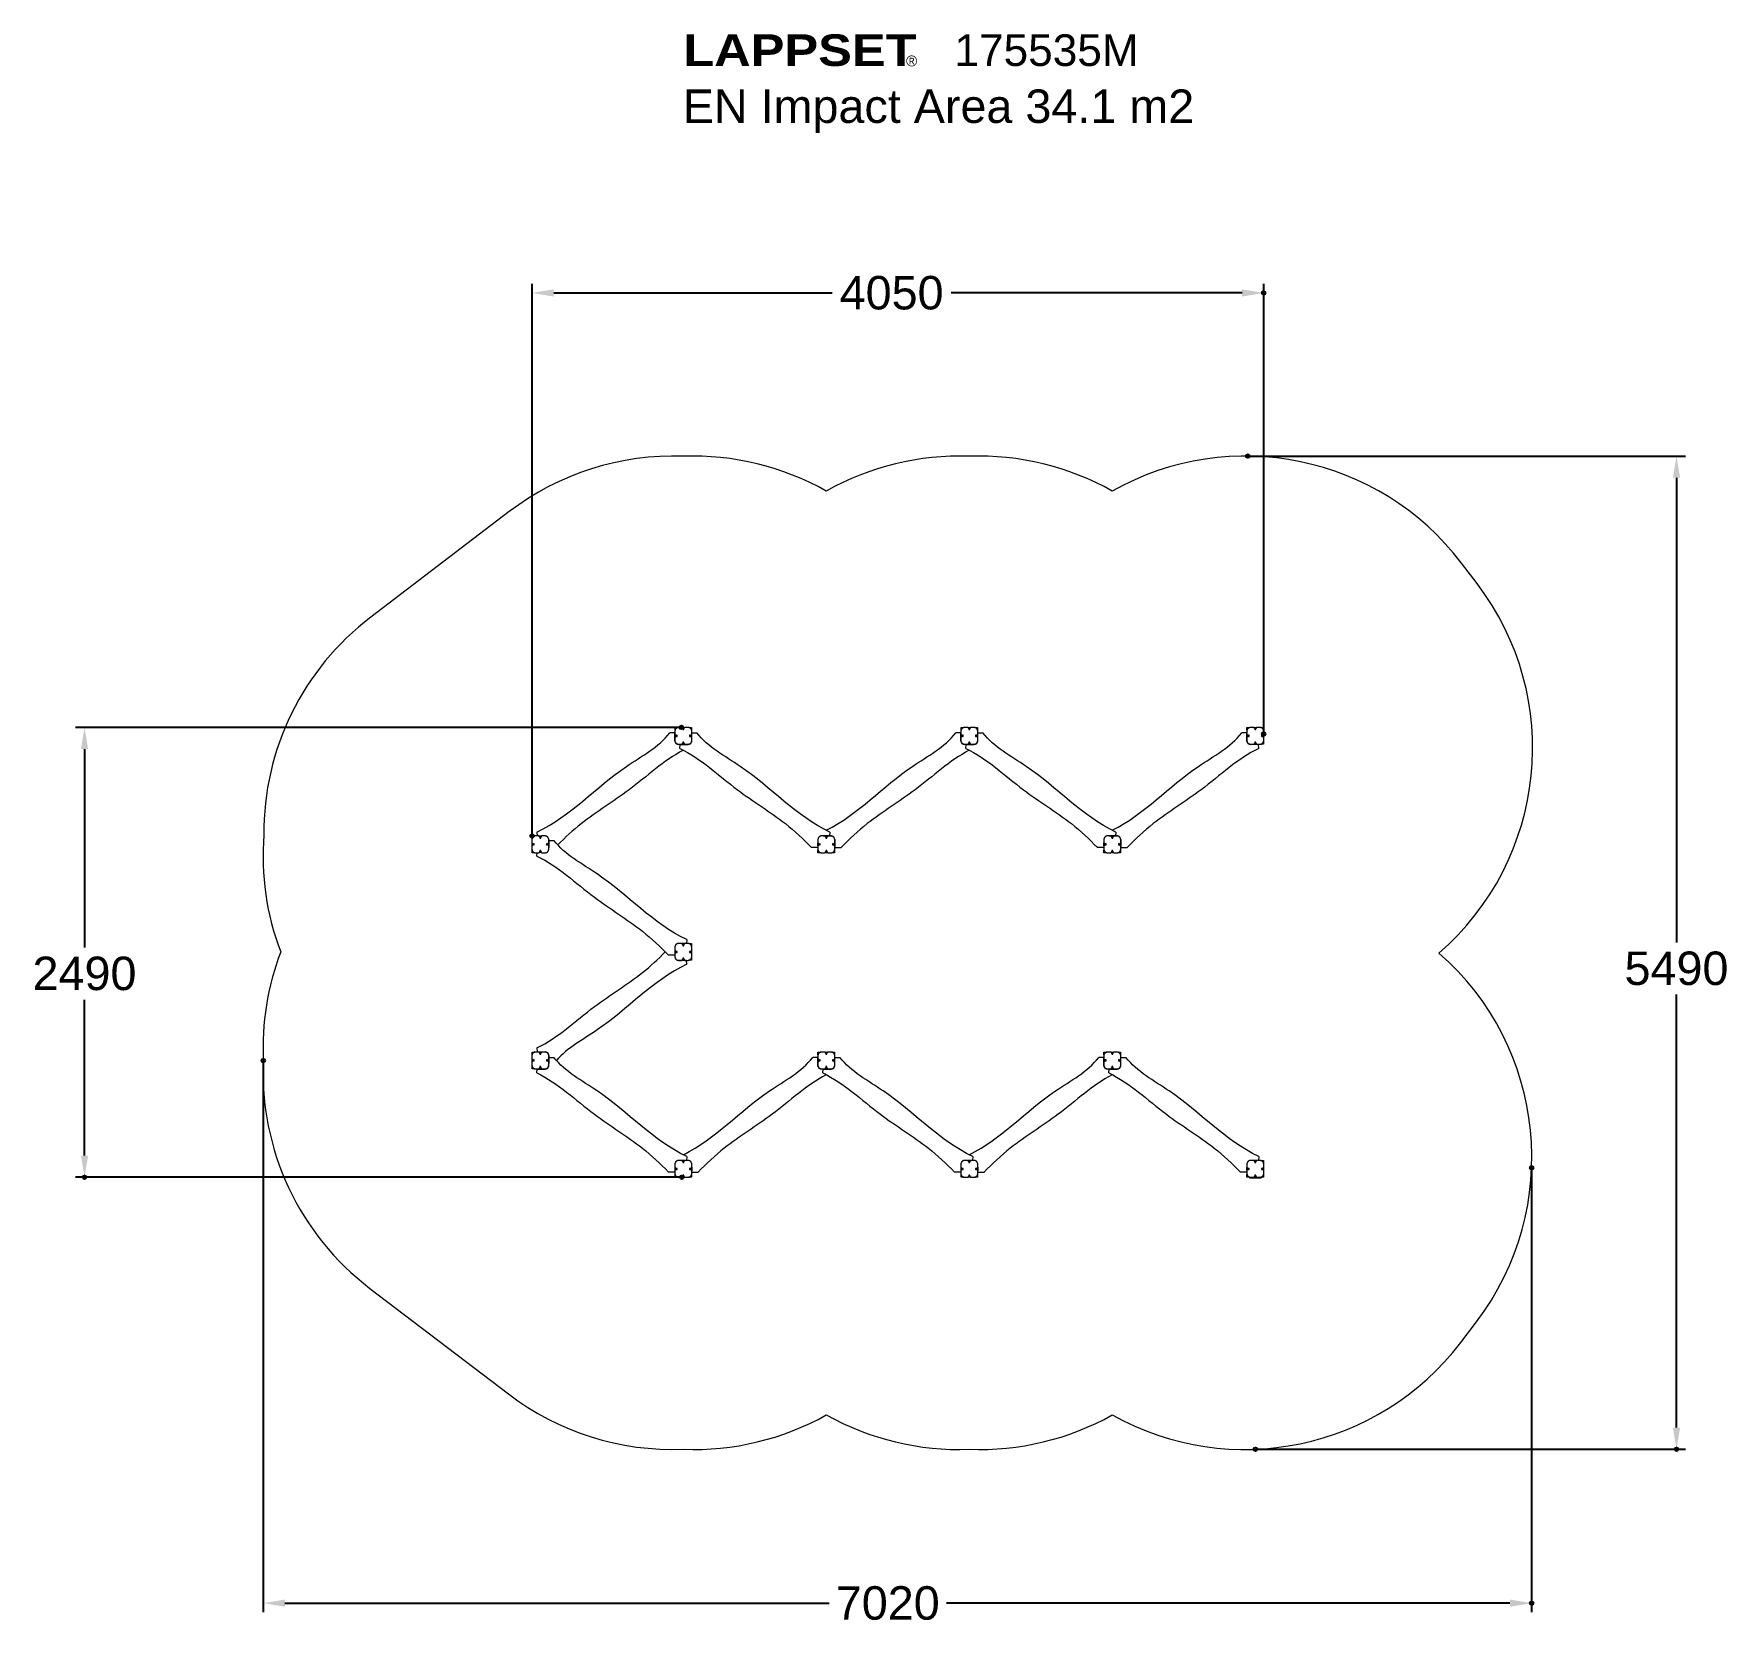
# Model space of a CAD drawing. Extents: x -4774 to 4593, y -3723 to 5078.
import ezdxf

# ---------------------------------------------------------------- set-up
doc = ezdxf.new("R2010")
doc.units = 0
doc.header["$LTSCALE"] = 5
doc.header["$PDMODE"] = 33
doc.header["$PDSIZE"] = 20
for name, color, linetype in [('Lg_txt', 4, 'CONTINUOUS'), ('PRODUCT', 3, 'CONTINUOUS'), ('REFERENCE', 9, 'CONTINUOUS'), ('REVIEW_REQUIRED', 30, 'CONTINUOUS'), ('SAFETY_ZONE', 1, 'CONTINUOUS')]:
    doc.layers.add(name, color=color, linetype=linetype)
doc.styles.add('LG1', font='arial.ttf', dxfattribs={"height": 185})
doc.styles.add('LG2', font='ariblk.ttf', dxfattribs={"height": 185})
doc.dimstyles.new('LG_DIM', dxfattribs={"dimtxt": 185, "dimasz": 120, "dimexe": 50, "dimexo": 1, "dimgap": 50, "dimtad": 1, "dimdec": 0, "dimrnd": 10, "dimtxsty": 'LG1', "dimcen": 2.5, "dimclrt": 4, "dimadec": 4, "dimazin": 3, "dimtfac": 1, "dimtdec": 0, "dimtmove": 0, "dimatfit": 3, "dimarcsym": 0})

# ---------------------------------------------------------------- blocks, each defined once
blk = doc.blocks.new('prodnum')
at = {"layer": 'REVIEW_REQUIRED'}
for s, height, style, p in [('LAPPSET', 175, 'LG2', (0, 0)), ('®', 60, 'LG1', (1232.6, -2.3))]:
    blk.add_text(s, height=height, dxfattribs=dict(at, style=style)).set_placement(p)
at = {"layer": 'REVIEW_REQUIRED', "style": 'LG1'}
blk.add_attdef('PRODNUM', (1500, 0), '', height=175, dxfattribs=at)
blk = doc.blocks.new('*D4')
at = {"layer": 'REFERENCE', "color": 0}
for p in [(2029.3, 3644.8), (2029.3, 1206), (-2018.3, 641)]:
    blk.add_point(p, dxfattribs=at)
at = {"layer": 'REVIEW_REQUIRED', "color": 0, "lineweight": -2}
for p, q in [((-2018.3, 642), (-2018.3, 3694.8)), ((2029.3, 1207), (2029.3, 3694.8)), ((-1898.3, 3644.8), (-358.2, 3644.8)), ((1909.3, 3644.8), (300.3, 3644.8))]:
    blk.add_line(p, q, dxfattribs=at)
at = {"layer": 'REVIEW_REQUIRED', "color": 0}
for points in [[(-1898.3, 3664.8), (-1898.3, 3624.8), (-2018.3, 3644.8)], [(1909.3, 3624.8), (1909.3, 3664.8), (2029.3, 3644.8)]]:
    blk.add_solid(points, dxfattribs=at)
at = {"layer": 'REVIEW_REQUIRED', "color": 4, "insert": (-29, 3644.8), "char_height": 185, "attachment_point": 5, "style": 'LG1'}
blk.add_mtext('\\A1;4050', dxfattribs=at)
blk = doc.blocks.new('*D5')
at = {"layer": 'REFERENCE', "color": 0}
for p in [(-1192.2, 1241.5), (-4493.8, -1246), (-1189.4, -1246)]:
    blk.add_point(p, dxfattribs=at)
at = {"layer": 'REVIEW_REQUIRED', "color": 0, "lineweight": -2}
for p, q in [((-1193.2, 1241.5), (-4543.8, 1241.5)), ((-4493.8, 1121.5), (-4493.8, 24.6)), ((-4493.8, -1126), (-4493.8, -264.3)), ((-1190.4, -1246), (-4543.8, -1246))]:
    blk.add_line(p, q, dxfattribs=at)
at = {"layer": 'REVIEW_REQUIRED', "color": 0}
for points in [[(-4473.8, 1121.5), (-4513.8, 1121.5), (-4493.8, 1241.5)], [(-4513.8, -1126), (-4473.8, -1126), (-4493.8, -1246)]]:
    blk.add_solid(points, dxfattribs=at)
at = {"layer": 'REVIEW_REQUIRED', "color": 4, "insert": (-4493.8, -119.9), "char_height": 185, "attachment_point": 5, "style": 'LG1'}
blk.add_mtext('\\A1;2490', dxfattribs=at)
blk = doc.blocks.new('*D6')
at = {"layer": 'REFERENCE', "color": 0}
for p in [(-3504.8, -600.8), (3511.4, -1193.7), (3511.4, -3602)]:
    blk.add_point(p, dxfattribs=at)
at = {"layer": 'REVIEW_REQUIRED', "color": 0, "lineweight": -2}
for p, q in [((-3504.8, -601.8), (-3504.8, -3652)), ((3511.4, -1194.7), (3511.4, -3652)), ((-3384.8, -3602), (-375.1, -3602)), ((3391.4, -3602), (274.5, -3602))]:
    blk.add_line(p, q, dxfattribs=at)
at = {"layer": 'REVIEW_REQUIRED', "color": 0}
for points in [[(-3384.8, -3582), (-3384.8, -3622), (-3504.8, -3602)], [(3391.4, -3622), (3391.4, -3582), (3511.4, -3602)]]:
    blk.add_solid(points, dxfattribs=at)
at = {"layer": 'REVIEW_REQUIRED', "color": 4, "insert": (-50.3, -3602), "char_height": 185, "attachment_point": 5, "style": 'LG1'}
blk.add_mtext('\\A1;7020', dxfattribs=at)
blk = doc.blocks.new('*D7')
at = {"layer": 'REFERENCE', "color": 0}
for p in [(1941.3, 2742.4), (1983.5, -2750.7), (4312.8, -2750.7)]:
    blk.add_point(p, dxfattribs=at)
at = {"layer": 'REVIEW_REQUIRED', "color": 0, "lineweight": -2}
for p, q in [((1942.3, 2742.4), (4362.8, 2742.4)), ((4312.8, 2622.4), (4312.8, 52.9)), ((4312.8, -2630.7), (4312.8, -236)), ((1984.5, -2750.7), (4362.8, -2750.7))]:
    blk.add_line(p, q, dxfattribs=at)
at = {"layer": 'REVIEW_REQUIRED', "color": 0}
for points in [[(4332.8, 2622.4), (4292.8, 2622.4), (4312.8, 2742.4)], [(4292.8, -2630.7), (4332.8, -2630.7), (4312.8, -2750.7)]]:
    blk.add_solid(points, dxfattribs=at)
at = {"layer": 'REVIEW_REQUIRED', "color": 4, "insert": (4312.8, -91.6), "char_height": 185, "attachment_point": 5, "style": 'LG1'}
blk.add_mtext('\\A1;5490', dxfattribs=at)

msp = doc.modelspace()

# ---------------------------------------------------------------- linework, layer by layer
at = {"layer": 'PRODUCT', "linetype": 'Continuous', "lineweight": 0}
for p, q in [((-1227.7, 1221.5), (-1227.7, 1206)), ((-1227.2, 1226), (-1227.2, 1241)), ((-1227.2, 1241), (-1212.1, 1241)), ((-1192.2, 1241.5), (-1207.7, 1241.5)), ((-1189.4, 1241), (-1173, 1241)), ((-1184.2, 1233.5), (-1184.2, 1229.5)), ((-1184.2, 1229.5), (-1178.2, 1229.5)), ((-1178.2, 1229.5), (-1178.2, 1233.5)), ((-1154.7, 1241.5), (-1170.2, 1241.5)), ((-1150.3, 1241), (-1135.2, 1241)), ((-1135.2, 1241), (-1135.2, 1226)), ((-1134.7, 1206), (-1134.7, 1221.5)), ((354.3, 1221.5), (354.3, 1206)), ((354.8, 1226), (354.8, 1241)), ((354.8, 1241), (369.9, 1241)), ((389.8, 1241.5), (374.3, 1241.5)), ((392.6, 1241), (409, 1241)), ((397.8, 1233.5), (397.8, 1229.5)), ((397.8, 1229.5), (403.8, 1229.5)), ((403.8, 1229.5), (403.8, 1233.5)), ((427.3, 1241.5), (411.8, 1241.5)), ((431.7, 1241), (446.8, 1241)), ((446.8, 1241), (446.8, 1226)), ((447.3, 1206), (447.3, 1221.5)), ((1936.3, 1221.5), (1936.3, 1206)), ((1936.8, 1226), (1936.8, 1241)), ((1936.8, 1241), (1951.9, 1241)), ((1971.8, 1241.5), (1956.3, 1241.5)), ((1974.6, 1241), (1991, 1241)), ((1979.8, 1233.5), (1979.8, 1229.5)), ((1979.8, 1229.5), (1985.8, 1229.5)), ((1985.8, 1229.5), (1985.8, 1233.5)), ((2009.3, 1241.5), (1993.8, 1241.5)), ((2013.7, 1241), (2028.8, 1241)), ((2028.8, 1241), (2028.8, 1226)), ((2029.3, 1206), (2029.3, 1221.5)), ((-1228, 1211.7), (-1256.3, 1211.6)), ((-1228, 1167.1), (-1228, 1211.7)), ((-1227.7, 1184), (-1227.7, 1168.5)), ((-1227.2, 1186.8), (-1227.2, 1203.2)), ((-1227.2, 1161.5), (-1227.2, 1164.1)), ((-1215.7, 1198), (-1219.7, 1198)), ((-1219.7, 1192), (-1215.7, 1192)), ((-1212.1, 1149), (-1216.6, 1149)), ((-1215.7, 1192), (-1215.7, 1198)), ((-1199.1, 1147.1), (-1208, 1147.1)), ((-1207.7, 1148.5), (-1192.2, 1148.5)), ((-1200.9, 1125.4), (-1199.1, 1147.1)), ((-1199.1, 1147.1), (-1154.5, 1147.1)), ((-1173, 1149), (-1189.4, 1149)), ((-1178.2, 1160.5), (-1184.2, 1160.5)), ((-1184.2, 1160.5), (-1184.2, 1156.5)), ((-1178.2, 1156.5), (-1178.2, 1160.5)), ((-1170.2, 1148.5), (-1154.7, 1148.5)), ((-1145.9, 1149), (-1150.3, 1149)), ((-1142.7, 1198), (-1146.7, 1198)), ((-1146.7, 1198), (-1146.7, 1192)), ((-1146.7, 1192), (-1142.7, 1192)), ((-1135.2, 1203.2), (-1135.2, 1186.8)), ((-1135.2, 1164.1), (-1135.2, 1161.8)), ((-1134.7, 1168.5), (-1134.7, 1184)), ((-1134.5, 1167.1), (-1134.5, 1211.7)), ((-1134.5, 1211.7), (-1106.2, 1211.6)), ((354, 1211.7), (325.7, 1211.6)), ((354, 1167.1), (354, 1211.7)), ((354.3, 1184), (354.3, 1168.5)), ((354.8, 1186.8), (354.8, 1203.2)), ((354.8, 1161.5), (354.8, 1164.1)), ((366.3, 1198), (362.3, 1198)), ((362.3, 1192), (366.3, 1192)), ((369.9, 1149), (365.4, 1149)), ((366.3, 1192), (366.3, 1198)), ((382.9, 1147.1), (374, 1147.1)), ((374.3, 1148.5), (389.8, 1148.5)), ((381.1, 1125.4), (382.9, 1147.1)), ((382.9, 1147.1), (427.5, 1147.1)), ((409, 1149), (392.6, 1149)), ((403.8, 1160.5), (397.8, 1160.5)), ((397.8, 1160.5), (397.8, 1156.5)), ((403.8, 1156.5), (403.8, 1160.5)), ((411.8, 1148.5), (427.3, 1148.5)), ((436.1, 1149), (431.7, 1149)), ((439.3, 1198), (435.3, 1198)), ((435.3, 1198), (435.3, 1192)), ((435.3, 1192), (439.3, 1192)), ((446.8, 1203.2), (446.8, 1186.8)), ((446.8, 1164.1), (446.8, 1161.8)), ((447.3, 1168.5), (447.3, 1184)), ((447.5, 1167.1), (447.5, 1211.7)), ((447.5, 1211.7), (475.8, 1211.6)), ((1936, 1211.7), (1907.7, 1211.6)), ((1936, 1167.1), (1936, 1211.7)), ((1936.3, 1184), (1936.3, 1168.5)), ((1936.8, 1186.8), (1936.8, 1203.2)), ((1936.8, 1161.5), (1936.8, 1164.1)), ((1948.3, 1198), (1944.3, 1198)), ((1944.3, 1192), (1948.3, 1192)), ((1951.9, 1149), (1947.4, 1149)), ((1948.3, 1192), (1948.3, 1198)), ((2000.6, 1147.1), (1956, 1147.1)), ((1956.3, 1148.5), (1971.8, 1148.5)), ((1991, 1149), (1974.6, 1149)), ((1985.8, 1160.5), (1979.8, 1160.5)), ((1979.8, 1160.5), (1979.8, 1156.5)), ((1985.8, 1156.5), (1985.8, 1160.5)), ((1993.8, 1148.5), (2009.3, 1148.5)), ((2002.4, 1125.4), (2000.6, 1147.1)), ((2028.8, 1149), (2013.7, 1149)), ((2021.3, 1198), (2017.3, 1198)), ((2017.3, 1198), (2017.3, 1192)), ((2017.3, 1192), (2021.3, 1192)), ((2028.8, 1203.2), (2028.8, 1186.8)), ((2028.8, 1164.1), (2028.8, 1149)), ((2029.3, 1168.5), (2029.3, 1184)), ((-1992.1, 663.2), (-1990.3, 641.5)), ((-370.3, 663.2), (-372.1, 641.5)), ((1211.7, 663.2), (1209.9, 641.5)), ((-2018.8, 621.5), (-2018.8, 606)), ((-2018.8, 584), (-2018.8, 568.5)), ((-2018.3, 641), (-2003.2, 641)), ((-2018.3, 626), (-2018.3, 641)), ((-2018.3, 586.8), (-2018.3, 603.2)), ((-2018.3, 549), (-2018.3, 564.1)), ((-2006.8, 598), (-2010.8, 598)), ((-2010.8, 592), (-2006.8, 592)), ((-2006.8, 592), (-2006.8, 598)), ((-1983.3, 641.5), (-1998.8, 641.5)), ((-1982.1, 641.4), (-1962.4, 641.4)), ((-1980.5, 641), (-1964.1, 641)), ((-1975.3, 633.5), (-1975.3, 629.5)), ((-1975.3, 629.5), (-1969.3, 629.5)), ((-1969.3, 629.5), (-1969.3, 633.5)), ((-1945.8, 641.5), (-1961.3, 641.5)), ((-1933.8, 598), (-1937.8, 598)), ((-1937.8, 598), (-1937.8, 592)), ((-1937.8, 592), (-1933.8, 592)), ((-1926.3, 603.2), (-1926.3, 586.8)), ((-1925.8, 606), (-1925.8, 621.5)), ((-1925.8, 621.4), (-1925.8, 576.8)), ((-1925.8, 568.5), (-1925.8, 584)), ((-1925.8, 576.8), (-1925.5, 576.8)), ((-1925.5, 572.1), (-1925.5, 616.7)), ((-1925.5, 616.7), (-1897.2, 616.6)), ((-436.8, 576.9), (-472.6, 577)), ((-436.8, 621.5), (-436.8, 606)), ((-436.8, 584), (-436.8, 568.5)), ((-436.7, 604.8), (-436.7, 585.1)), ((-436.3, 586.7), (-436.3, 603.2)), ((-436.3, 549), (-436.3, 564)), ((-424.8, 598), (-428.8, 598)), ((-428.8, 592), (-424.8, 592)), ((-424.8, 592), (-424.8, 598)), ((-401.3, 641.5), (-416.8, 641.5)), ((-372.1, 641.5), (-416.7, 641.5)), ((-408.3, 641.5), (-363.8, 641.5)), ((-408.3, 641.5), (-408.3, 641.5)), ((-398.5, 641), (-382.1, 641)), ((-393.3, 633.5), (-393.3, 629.5)), ((-393.3, 629.5), (-387.3, 629.5)), ((-387.3, 629.5), (-387.3, 633.5)), ((-363.8, 641.5), (-379.3, 641.5)), ((-359.3, 641), (-359.3, 641)), ((-351.8, 598), (-355.8, 598)), ((-355.8, 598), (-355.8, 592)), ((-355.8, 592), (-351.8, 592)), ((-344.3, 625.9), (-344.3, 625.9)), ((-344.3, 603.2), (-344.3, 586.7)), ((-344.3, 564), (-344.3, 549)), ((-343.8, 606), (-343.8, 621.5)), ((-343.8, 621.5), (-343.8, 576.9)), ((-343.8, 568.5), (-343.8, 584)), ((-343.8, 576.9), (-307.9, 577)), ((1145.2, 576.9), (1109.4, 577)), ((1145.2, 621.5), (1145.2, 606)), ((1145.2, 584), (1145.2, 568.5)), ((1145.3, 604.8), (1145.3, 585.1)), ((1145.7, 586.7), (1145.7, 603.2)), ((1145.7, 549), (1145.7, 564)), ((1157.2, 598), (1153.2, 598)), ((1153.2, 592), (1157.2, 592)), ((1157.2, 592), (1157.2, 598)), ((1180.7, 641.5), (1165.2, 641.5)), ((1209.9, 641.5), (1165.3, 641.5)), ((1173.7, 641.5), (1218.2, 641.5)), ((1173.7, 641.5), (1173.7, 641.5)), ((1183.5, 641), (1199.9, 641)), ((1188.7, 633.5), (1188.7, 629.5)), ((1188.7, 629.5), (1194.7, 629.5)), ((1194.7, 629.5), (1194.7, 633.5)), ((1218.2, 641.5), (1202.7, 641.5)), ((1222.7, 641), (1222.7, 641)), ((1230.2, 598), (1226.2, 598)), ((1226.2, 598), (1226.2, 592)), ((1226.2, 592), (1230.2, 592)), ((1237.7, 625.9), (1237.7, 625.9)), ((1237.7, 603.2), (1237.7, 586.7)), ((1237.7, 564), (1237.7, 549)), ((1238.2, 606), (1238.2, 621.5)), ((1238.2, 621.5), (1238.2, 576.9)), ((1238.2, 568.5), (1238.2, 584)), ((1238.2, 576.9), (1274.1, 577)), ((-2003.2, 549), (-2018.3, 549)), ((-1998.8, 548.5), (-1983.3, 548.5)), ((-1991.9, 530.4), (-1990.3, 548.5)), ((-1976.6, 552.1), (-1967.9, 552.1)), ((-1969.3, 560.5), (-1975.3, 560.5)), ((-1975.3, 560.5), (-1975.3, 556.5)), ((-1969.3, 556.5), (-1969.3, 560.5)), ((-1961.3, 548.5), (-1945.8, 548.5)), ((-421.2, 549), (-436.3, 549)), ((-416.8, 548.5), (-401.3, 548.5)), ((-382.1, 549), (-398.5, 549)), ((-387.3, 560.5), (-393.3, 560.5)), ((-393.3, 560.5), (-393.3, 556.5)), ((-387.3, 556.5), (-387.3, 560.5)), ((-379.3, 548.5), (-363.8, 548.5)), ((-344.3, 549), (-359.3, 549)), ((1160.8, 549), (1145.7, 549)), ((1165.2, 548.5), (1180.7, 548.5)), ((1199.9, 549), (1183.5, 549)), ((1194.7, 560.5), (1188.7, 560.5)), ((1188.7, 560.5), (1188.7, 556.5)), ((1194.7, 556.5), (1194.7, 560.5)), ((1202.7, 548.5), (1218.2, 548.5)), ((1237.7, 549), (1222.7, 549)), ((-1227.8, 26.5), (-1227.8, 11)), ((-1227.7, 9.9), (-1227.7, -9.9)), ((-1227.3, -8.2), (-1227.3, 8.2)), ((-1215.8, 3), (-1219.8, 3)), ((-1215.8, -3), (-1215.8, 3)), ((-1192.3, 46.5), (-1207.8, 46.5)), ((-1171.4, 46.5), (-1191.2, 46.5)), ((-1189.5, 46), (-1173.1, 46)), ((-1184.3, 38.5), (-1184.3, 34.5)), ((-1184.3, 34.5), (-1178.3, 34.5)), ((-1178.3, 34.5), (-1178.3, 38.5)), ((-1154.8, 46.5), (-1170.3, 46.5)), ((-1161.3, 68.2), (-1163.1, 46.5)), ((-1150.3, 46), (-1135.3, 46)), ((-1142.8, 3), (-1146.8, 3)), ((-1146.8, 3), (-1146.8, -3)), ((-1135.3, 46), (-1135.3, 31)), ((-1135.3, 8.2), (-1135.3, -8.2)), ((-1134.8, 11), (-1134.8, 26.5)), ((-1227.8, -18.1), (-1263.6, -18)), ((-1227.8, -11), (-1227.8, -26.5)), ((-1219.8, -3), (-1215.8, -3)), ((-1207.8, -46.5), (-1192.3, -46.5)), ((-1163.2, -46.5), (-1207.7, -46.5)), ((-1173.1, -46), (-1189.5, -46)), ((-1178.3, -34.5), (-1184.3, -34.5)), ((-1184.3, -34.5), (-1184.3, -38.5)), ((-1178.3, -38.5), (-1178.3, -34.5)), ((-1170.3, -46.5), (-1154.8, -46.5)), ((-1161.3, -68.2), (-1163.2, -46.5)), ((-1135.3, -46), (-1150.3, -46)), ((-1146.8, -3), (-1142.8, -3)), ((-1135.3, -30.9), (-1135.3, -46)), ((-1134.8, -26.5), (-1134.8, -11)), ((-2018.2, -554), (-2003.1, -554)), ((-2018.2, -569.1), (-2018.2, -554)), ((-1983.2, -553.5), (-1998.7, -553.5)), ((-1991.9, -530.4), (-1990.1, -552.1)), ((-1990.1, -552.1), (-1945.5, -552.1)), ((-1980.4, -554), (-1964, -554)), ((-1975.2, -561.5), (-1975.2, -565.5)), ((-1969.2, -565.5), (-1969.2, -561.5)), ((-1945.7, -553.5), (-1961.2, -553.5)), ((-1941.3, -554), (-1936.9, -554)), ((-436.3, -554), (-421.2, -554)), ((-436.3, -569.1), (-436.3, -554)), ((-401.3, -553.5), (-416.8, -553.5)), ((-398.5, -554), (-382.1, -554)), ((-393.3, -561.5), (-393.3, -565.5)), ((-387.3, -565.5), (-387.3, -561.5)), ((-363.8, -553.5), (-379.3, -553.5)), ((-359.3, -554), (-344.3, -554)), ((-344.3, -554), (-344.3, -569.1)), ((1145.7, -554), (1160.8, -554)), ((1145.7, -569.1), (1145.7, -554)), ((1180.7, -553.5), (1165.2, -553.5)), ((1183.5, -554), (1199.9, -554)), ((1188.7, -561.5), (1188.7, -565.5)), ((1194.7, -565.5), (1194.7, -561.5)), ((1218.2, -553.5), (1202.7, -553.5)), ((1222.7, -554), (1237.7, -554)), ((1237.7, -554), (1237.7, -569.1)), ((-2018.7, -573.5), (-2018.7, -589)), ((-2018.7, -611), (-2018.7, -626.5)), ((-2018.2, -608.3), (-2018.2, -591.8)), ((-2018.2, -646), (-2018.2, -631)), ((-2003.1, -646), (-2018.2, -646)), ((-2006.7, -597), (-2010.7, -597)), ((-2010.7, -603), (-2006.7, -603)), ((-2006.7, -603), (-2006.7, -597)), ((-1998.7, -646.5), (-1983.2, -646.5)), ((-1991.9, -669.6), (-1990, -647.9)), ((-1990, -647.9), (-1945.5, -647.9)), ((-1964, -646), (-1980.4, -646)), ((-1975.2, -565.5), (-1969.2, -565.5)), ((-1969.2, -634.5), (-1975.2, -634.5)), ((-1975.2, -634.5), (-1975.2, -638.5)), ((-1969.2, -638.5), (-1969.2, -634.5)), ((-1961.2, -646.5), (-1945.7, -646.5)), ((-1937, -646), (-1941.3, -646)), ((-1933.7, -597), (-1937.7, -597)), ((-1937.7, -597), (-1937.7, -603)), ((-1937.7, -603), (-1933.7, -603)), ((-1926.2, -566.8), (-1926.2, -569.1)), ((-1926.2, -591.8), (-1926.2, -608.3)), ((-1926.2, -631), (-1926.2, -633.2)), ((-1925.7, -589), (-1925.7, -573.5)), ((-1925.7, -626.5), (-1925.7, -611)), ((-1925.5, -572.1), (-1925.5, -616.7)), ((-1925.5, -627.9), (-1925.5, -583.3)), ((-1925.5, -583.3), (-1897.2, -583.4)), ((-1925.5, -616.7), (-1925.5, -616.7)), ((-437, -583.3), (-465.3, -583.4)), ((-437, -627.9), (-437, -583.3)), ((-436.8, -573.5), (-436.8, -589)), ((-436.8, -611), (-436.8, -626.5)), ((-436.3, -608.3), (-436.3, -591.8)), ((-436.3, -633.2), (-436.3, -631)), ((-424.8, -597), (-428.8, -597)), ((-428.8, -603), (-424.8, -603)), ((-421.2, -646), (-425.4, -646)), ((-424.8, -603), (-424.8, -597)), ((-408, -647.9), (-417, -647.9)), ((-416.8, -646.5), (-401.3, -646.5)), ((-409.9, -669.6), (-408, -647.9)), ((-408, -647.9), (-363.5, -647.9)), ((-382.1, -646), (-398.5, -646)), ((-393.3, -565.5), (-387.3, -565.5)), ((-387.3, -634.5), (-393.3, -634.5)), ((-393.3, -634.5), (-393.3, -638.5)), ((-387.3, -638.5), (-387.3, -634.5)), ((-379.3, -646.5), (-363.8, -646.5)), ((-355, -646), (-359.3, -646)), ((-351.8, -597), (-355.8, -597)), ((-355.8, -597), (-355.8, -603)), ((-355.8, -603), (-351.8, -603)), ((-344.3, -591.8), (-344.3, -608.3)), ((-344.3, -631), (-344.3, -633.5)), ((-343.8, -589), (-343.8, -573.5)), ((-343.8, -626.5), (-343.8, -611)), ((-343.5, -627.9), (-343.5, -583.3)), ((-343.5, -583.3), (-315.2, -583.4)), ((1145, -583.3), (1116.7, -583.4)), ((1145, -627.9), (1145, -583.3)), ((1145.2, -573.5), (1145.2, -589)), ((1145.2, -611), (1145.2, -626.5)), ((1145.7, -608.3), (1145.7, -591.8)), ((1145.7, -633.2), (1145.7, -631)), ((1157.2, -597), (1153.2, -597)), ((1153.2, -603), (1157.2, -603)), ((1160.8, -646), (1156.5, -646)), ((1157.2, -603), (1157.2, -597)), ((1174, -647.9), (1165, -647.9)), ((1165.2, -646.5), (1180.7, -646.5)), ((1172.2, -669.6), (1174, -647.9)), ((1174, -647.9), (1218.5, -647.9)), ((1199.9, -646), (1183.5, -646)), ((1188.7, -565.5), (1194.7, -565.5)), ((1194.7, -634.5), (1188.7, -634.5)), ((1188.7, -634.5), (1188.7, -638.5)), ((1194.7, -638.5), (1194.7, -634.5)), ((1202.7, -646.5), (1218.2, -646.5)), ((1227, -646), (1222.7, -646)), ((1230.2, -597), (1226.2, -597)), ((1226.2, -597), (1226.2, -603)), ((1226.2, -603), (1230.2, -603)), ((1237.7, -591.8), (1237.7, -608.3)), ((1237.7, -631), (1237.7, -633.5)), ((1238.2, -589), (1238.2, -573.5)), ((1238.2, -626.5), (1238.2, -611)), ((1238.5, -627.9), (1238.5, -583.3)), ((1238.5, -583.3), (1266.8, -583.4)), ((-1227.7, -1173.5), (-1227.7, -1189)), ((-1227.7, -1173.5), (-1227.7, -1218.1)), ((-1227.7, -1211), (-1227.7, -1226.5)), ((-1227.2, -1208.2), (-1227.2, -1191.8)), ((-1215.7, -1197), (-1219.7, -1197)), ((-1219.7, -1203), (-1215.7, -1203)), ((-1215.7, -1203), (-1215.7, -1197)), ((-1192.2, -1153.5), (-1207.7, -1153.5)), ((-1171.3, -1153.5), (-1191.1, -1153.5)), ((-1191.1, -1153.5), (-1171.3, -1153.5)), ((-1189.4, -1154), (-1173, -1154)), ((-1184.2, -1161.5), (-1184.2, -1165.5)), ((-1184.2, -1165.5), (-1178.2, -1165.5)), ((-1178.2, -1165.5), (-1178.2, -1161.5)), ((-1154.7, -1153.5), (-1170.2, -1153.5)), ((-1161.3, -1131.8), (-1163.1, -1153.5)), ((-1142.7, -1197), (-1146.7, -1197)), ((-1146.7, -1197), (-1146.7, -1203)), ((-1146.7, -1203), (-1142.7, -1203)), ((-1135.2, -1191.8), (-1135.2, -1208.2)), ((-1134.8, -1190.1), (-1134.8, -1209.9)), ((-1134.7, -1189), (-1134.7, -1173.5)), ((-1134.7, -1226.5), (-1134.7, -1211)), ((354.3, -1173.5), (354.3, -1189)), ((354.3, -1173.5), (354.3, -1218.1)), ((354.3, -1211), (354.3, -1226.5)), ((354.8, -1208.2), (354.8, -1191.8)), ((366.3, -1197), (362.3, -1197)), ((362.3, -1203), (366.3, -1203)), ((366.3, -1203), (366.3, -1197)), ((389.8, -1153.5), (374.3, -1153.5)), ((410.7, -1153.5), (390.9, -1153.5)), ((391, -1153.6), (410.6, -1153.6)), ((392.6, -1154), (409, -1154)), ((397.8, -1161.5), (397.8, -1165.5)), ((397.8, -1165.5), (403.8, -1165.5)), ((403.8, -1165.5), (403.8, -1161.5)), ((427.3, -1153.5), (411.8, -1153.5)), ((420.7, -1131.8), (418.9, -1153.5)), ((439.3, -1197), (435.3, -1197)), ((435.3, -1197), (435.3, -1203)), ((435.3, -1203), (439.3, -1203)), ((446.8, -1191.8), (446.8, -1208.2)), ((447.2, -1190.1), (447.2, -1209.9)), ((447.3, -1189), (447.3, -1173.5)), ((447.3, -1226.5), (447.3, -1211)), ((1936.3, -1173.5), (1936.3, -1189)), ((1936.3, -1173.5), (1936.3, -1218.1)), ((1936.3, -1211), (1936.3, -1226.5)), ((1936.8, -1208.2), (1936.8, -1191.8)), ((1948.3, -1197), (1944.3, -1197)), ((1944.3, -1203), (1948.3, -1203)), ((1948.3, -1203), (1948.3, -1197)), ((1971.8, -1153.5), (1956.3, -1153.5)), ((1992.7, -1153.5), (1972.9, -1153.5)), ((1974.6, -1154), (1991, -1154)), ((1979.8, -1161.5), (1979.8, -1165.5)), ((1979.8, -1165.5), (1985.8, -1165.5)), ((1985.8, -1165.5), (1985.8, -1161.5)), ((2009.3, -1153.5), (1993.8, -1153.5)), ((2002.7, -1131.8), (2000.9, -1153.5)), ((2013.7, -1154), (2028.8, -1154)), ((2021.3, -1197), (2017.3, -1197)), ((2017.3, -1197), (2017.3, -1203)), ((2017.3, -1203), (2021.3, -1203)), ((2028.8, -1154), (2028.8, -1169)), ((2028.8, -1191.8), (2028.8, -1208.2)), ((2029.3, -1189), (2029.3, -1173.5)), ((2029.3, -1226.5), (2029.3, -1211)), ((-1227.7, -1218.1), (-1263.6, -1218)), ((-1227.2, -1246), (-1227.2, -1230.9)), ((-1212.1, -1246), (-1227.2, -1246)), ((-1207.7, -1246.5), (-1192.2, -1246.5)), ((-1173, -1246), (-1189.4, -1246)), ((-1178.2, -1234.5), (-1184.2, -1234.5)), ((-1184.2, -1234.5), (-1184.2, -1238.5)), ((-1178.2, -1238.5), (-1178.2, -1234.5)), ((-1170.2, -1246.5), (-1154.7, -1246.5)), ((-1135.2, -1246), (-1150.3, -1246)), ((-1135.2, -1230.9), (-1135.2, -1246)), ((-1134.7, -1218.1), (-1098.9, -1218)), ((354.3, -1218.1), (318.4, -1218)), ((354.8, -1246), (354.8, -1230.9)), ((369.9, -1246), (354.8, -1246)), ((374.3, -1246.5), (389.8, -1246.5)), ((409, -1246), (392.6, -1246)), ((403.8, -1234.5), (397.8, -1234.5)), ((397.8, -1234.5), (397.8, -1238.5)), ((403.8, -1238.5), (403.8, -1234.5)), ((411.8, -1246.5), (427.3, -1246.5)), ((446.8, -1246), (431.7, -1246)), ((446.8, -1230.9), (446.8, -1246)), ((447.3, -1218.2), (483.1, -1218)), ((1936.3, -1218.1), (1900.4, -1218)), ((1936.8, -1246), (1936.8, -1230.9)), ((1951.9, -1246), (1936.8, -1246)), ((2015.3, -1247.5), (1950.3, -1247.5)), ((1950.3, -1247.5), (1950.3, -1249.5)), ((1950.3, -1249.5), (2015.3, -1249.5)), ((1956.3, -1246.5), (1971.8, -1246.5)), ((1991, -1246), (1974.6, -1246)), ((1985.8, -1234.5), (1979.8, -1234.5)), ((1979.8, -1234.5), (1979.8, -1238.5)), ((1985.8, -1238.5), (1985.8, -1234.5)), ((1993.8, -1246.5), (2009.3, -1246.5)), ((2028.8, -1246), (2013.7, -1246)), ((2015.3, -1247.5), (2015.3, -1249.5)), ((2028.8, -1230.9), (2028.8, -1246))]:
    msp.add_line(p, q, dxfattribs=at)
for centre, start, end in [((-1208, 1167.1), 180, 270), ((-1154.5, 1167.1), 270, 0), ((374, 1167.1), 180, 270), ((427.5, 1167.1), 270, 0), ((1956, 1167.1), 180, 270), ((-1945.8, 621.4), 0, 4.05895), ((-1945.5, 572.1), 350.39567, 0), ((-416.7, 621.5), 90, 95.5059), ((-363.8, 621.5), 0, 90), ((1165.3, 621.5), 90, 95.5059), ((1218.2, 621.5), 0, 90), ((-1207.7, -26.5), 269.14428, 270), ((-1945.5, -572.1), 0, 90), ((-1945.5, -627.9), 270, 0), ((-417, -627.9), 180, 270), ((-363.5, -627.9), 270, 0), ((1165, -627.9), 180, 270), ((1218.5, -627.9), 270, 0), ((-1207.7, -1173.5), 177.13978, 180), ((374.3, -1173.5), 177.13978, 180), ((1956.3, -1173.5), 177.98471, 180)]:
    msp.add_arc(centre, 20, start, end, dxfattribs=at)
for points in [[(-1207.7, 1241.5), (-1219.4, 1241.5), (-1227.7, 1233.2), (-1227.7, 1221.5)], [(-1184.2, 1233.5), (-1184.2, 1238.2), (-1187.5, 1241.5), (-1192.2, 1241.5)], [(-1170.2, 1241.5), (-1174.9, 1241.5), (-1178.2, 1238.2), (-1178.2, 1233.5)], [(-1134.7, 1221.5), (-1134.7, 1233.2), (-1143, 1241.5), (-1154.7, 1241.5)], [(374.3, 1241.5), (362.6, 1241.5), (354.3, 1233.2), (354.3, 1221.5)], [(397.8, 1233.5), (397.8, 1238.2), (394.5, 1241.5), (389.8, 1241.5)], [(411.8, 1241.5), (407.1, 1241.5), (403.8, 1238.2), (403.8, 1233.5)], [(447.3, 1221.5), (447.3, 1233.2), (439, 1241.5), (427.3, 1241.5)], [(1956.3, 1241.5), (1944.6, 1241.5), (1936.3, 1233.2), (1936.3, 1221.5)], [(1979.8, 1233.5), (1979.8, 1238.2), (1976.5, 1241.5), (1971.8, 1241.5)], [(1993.8, 1241.5), (1989.1, 1241.5), (1985.8, 1238.2), (1985.8, 1233.5)], [(2029.3, 1221.5), (2029.3, 1233.2), (2021, 1241.5), (2009.3, 1241.5)], [(-1227.7, 1206), (-1227.7, 1201.3), (-1224.4, 1198), (-1219.7, 1198)], [(-1219.7, 1192), (-1224.4, 1192), (-1227.7, 1188.7), (-1227.7, 1184)], [(-1227.7, 1168.5), (-1227.7, 1156.8), (-1219.4, 1148.5), (-1207.7, 1148.5)], [(-1192.2, 1148.5), (-1187.5, 1148.5), (-1184.2, 1151.8), (-1184.2, 1156.5)], [(-1178.2, 1156.5), (-1178.2, 1151.8), (-1174.9, 1148.5), (-1170.2, 1148.5)], [(-1154.7, 1148.5), (-1143, 1148.5), (-1134.7, 1156.8), (-1134.7, 1168.5)], [(-1142.7, 1198), (-1138, 1198), (-1134.7, 1201.3), (-1134.7, 1206)], [(-1134.7, 1184), (-1134.7, 1188.7), (-1138, 1192), (-1142.7, 1192)], [(354.3, 1206), (354.3, 1201.3), (357.6, 1198), (362.3, 1198)], [(362.3, 1192), (357.6, 1192), (354.3, 1188.7), (354.3, 1184)], [(354.3, 1168.5), (354.3, 1156.8), (362.6, 1148.5), (374.3, 1148.5)], [(389.8, 1148.5), (394.5, 1148.5), (397.8, 1151.8), (397.8, 1156.5)], [(403.8, 1156.5), (403.8, 1151.8), (407.1, 1148.5), (411.8, 1148.5)], [(427.3, 1148.5), (439, 1148.5), (447.3, 1156.8), (447.3, 1168.5)], [(439.3, 1198), (444, 1198), (447.3, 1201.3), (447.3, 1206)], [(447.3, 1184), (447.3, 1188.7), (444, 1192), (439.3, 1192)], [(1936.3, 1206), (1936.3, 1201.3), (1939.6, 1198), (1944.3, 1198)], [(1944.3, 1192), (1939.6, 1192), (1936.3, 1188.7), (1936.3, 1184)], [(1936.3, 1168.5), (1936.3, 1156.8), (1944.6, 1148.5), (1956.3, 1148.5)], [(1971.8, 1148.5), (1976.5, 1148.5), (1979.8, 1151.8), (1979.8, 1156.5)], [(1985.8, 1156.5), (1985.8, 1151.8), (1989.1, 1148.5), (1993.8, 1148.5)], [(2009.3, 1148.5), (2021, 1148.5), (2029.3, 1156.8), (2029.3, 1168.5)], [(2021.3, 1198), (2026, 1198), (2029.3, 1201.3), (2029.3, 1206)], [(2029.3, 1184), (2029.3, 1188.7), (2026, 1192), (2021.3, 1192)], [(-1998.8, 641.5), (-2010.5, 641.5), (-2018.8, 633.2), (-2018.8, 621.5)], [(-2018.8, 606), (-2018.8, 601.3), (-2015.5, 598), (-2010.8, 598)], [(-2010.8, 592), (-2015.5, 592), (-2018.8, 588.7), (-2018.8, 584)], [(-2018.8, 568.5), (-2018.8, 556.8), (-2010.5, 548.5), (-1998.8, 548.5)], [(-1975.3, 633.5), (-1975.3, 638.2), (-1978.6, 641.5), (-1983.3, 641.5)], [(-1961.3, 641.5), (-1966, 641.5), (-1969.3, 638.2), (-1969.3, 633.5)], [(-1925.8, 621.5), (-1925.8, 633.2), (-1934.1, 641.5), (-1945.8, 641.5)], [(-1945.8, 548.5), (-1934.1, 548.5), (-1925.8, 556.8), (-1925.8, 568.5)], [(-1933.8, 598), (-1929.1, 598), (-1925.8, 601.3), (-1925.8, 606)], [(-1925.8, 584), (-1925.8, 588.7), (-1929.1, 592), (-1933.8, 592)], [(-416.8, 641.5), (-428.5, 641.5), (-436.8, 633.2), (-436.8, 621.5)], [(-436.8, 606), (-436.8, 601.3), (-433.5, 598), (-428.8, 598)], [(-428.8, 592), (-433.5, 592), (-436.8, 588.6), (-436.8, 584)], [(-436.8, 568.5), (-436.8, 556.7), (-428.5, 548.5), (-416.8, 548.5)], [(-393.3, 633.5), (-393.3, 638.1), (-396.6, 641.5), (-401.3, 641.5)], [(-379.3, 641.5), (-384, 641.5), (-387.3, 638.1), (-387.3, 633.5)], [(-343.8, 621.5), (-343.8, 633.2), (-352.1, 641.5), (-363.8, 641.5)], [(-363.8, 548.5), (-352.1, 548.5), (-343.8, 556.7), (-343.8, 568.5)], [(-351.8, 598), (-347.1, 598), (-343.8, 601.3), (-343.8, 606)], [(-343.8, 584), (-343.8, 588.6), (-347.1, 592), (-351.8, 592)], [(1165.2, 641.5), (1153.5, 641.5), (1145.2, 633.2), (1145.2, 621.5)], [(1145.2, 606), (1145.2, 601.3), (1148.5, 598), (1153.2, 598)], [(1153.2, 592), (1148.5, 592), (1145.2, 588.6), (1145.2, 584)], [(1145.2, 568.5), (1145.2, 556.7), (1153.5, 548.5), (1165.2, 548.5)], [(1188.7, 633.5), (1188.7, 638.1), (1185.4, 641.5), (1180.7, 641.5)], [(1202.7, 641.5), (1198, 641.5), (1194.7, 638.1), (1194.7, 633.5)], [(1238.2, 621.5), (1238.2, 633.2), (1229.9, 641.5), (1218.2, 641.5)], [(1218.2, 548.5), (1229.9, 548.5), (1238.2, 556.7), (1238.2, 568.5)], [(1230.2, 598), (1234.9, 598), (1238.2, 601.3), (1238.2, 606)], [(1238.2, 584), (1238.2, 588.6), (1234.9, 592), (1230.2, 592)], [(-1983.3, 548.5), (-1978.6, 548.5), (-1975.3, 551.8), (-1975.3, 556.5)], [(-1969.3, 556.5), (-1969.3, 551.8), (-1966, 548.5), (-1961.3, 548.5)], [(-401.3, 548.5), (-396.6, 548.5), (-393.3, 551.8), (-393.3, 556.5)], [(-387.3, 556.5), (-387.3, 551.8), (-384, 548.5), (-379.3, 548.5)], [(1180.7, 548.5), (1185.4, 548.5), (1188.7, 551.8), (1188.7, 556.5)], [(1194.7, 556.5), (1194.7, 551.8), (1198, 548.5), (1202.7, 548.5)], [(-1207.8, 46.5), (-1219.5, 46.5), (-1227.8, 38.2), (-1227.8, 26.5)], [(-1227.8, 11), (-1227.8, 6.3), (-1224.5, 3), (-1219.8, 3)], [(-1184.3, 38.5), (-1184.3, 43.2), (-1187.6, 46.5), (-1192.3, 46.5)], [(-1170.3, 46.5), (-1175, 46.5), (-1178.3, 43.2), (-1178.3, 38.5)], [(-1134.8, 26.5), (-1134.8, 38.2), (-1143.1, 46.5), (-1154.8, 46.5)], [(-1142.8, 3), (-1138.1, 3), (-1134.8, 6.3), (-1134.8, 11)], [(-1219.8, -3), (-1224.5, -3), (-1227.8, -6.3), (-1227.8, -11)], [(-1227.8, -26.5), (-1227.8, -38.2), (-1219.5, -46.5), (-1207.8, -46.5)], [(-1192.3, -46.5), (-1187.6, -46.5), (-1184.3, -43.2), (-1184.3, -38.5)], [(-1178.3, -38.5), (-1178.3, -43.2), (-1175, -46.5), (-1170.3, -46.5)], [(-1154.8, -46.5), (-1143.1, -46.5), (-1134.8, -38.2), (-1134.8, -26.5)], [(-1134.8, -11), (-1134.8, -6.3), (-1138.1, -3), (-1142.8, -3)], [(-1998.7, -553.5), (-2010.4, -553.5), (-2018.7, -561.8), (-2018.7, -573.5)], [(-1975.2, -561.5), (-1975.2, -556.9), (-1978.5, -553.5), (-1983.2, -553.5)], [(-1961.2, -553.5), (-1965.9, -553.5), (-1969.2, -556.9), (-1969.2, -561.5)], [(-1925.7, -573.5), (-1925.7, -561.8), (-1934, -553.5), (-1945.7, -553.5)], [(-416.8, -553.5), (-428.5, -553.5), (-436.8, -561.8), (-436.8, -573.5)], [(-393.3, -561.5), (-393.3, -556.9), (-396.6, -553.5), (-401.3, -553.5)], [(-379.3, -553.5), (-384, -553.5), (-387.3, -556.9), (-387.3, -561.5)], [(-343.8, -573.5), (-343.8, -561.8), (-352.1, -553.5), (-363.8, -553.5)], [(1165.2, -553.5), (1153.5, -553.5), (1145.2, -561.8), (1145.2, -573.5)], [(1188.7, -561.5), (1188.7, -556.9), (1185.4, -553.5), (1180.7, -553.5)], [(1202.7, -553.5), (1198, -553.5), (1194.7, -556.9), (1194.7, -561.5)], [(1238.2, -573.5), (1238.2, -561.8), (1229.9, -553.5), (1218.2, -553.5)], [(-2018.7, -589), (-2018.7, -593.7), (-2015.4, -597), (-2010.7, -597)], [(-2010.7, -603), (-2015.4, -603), (-2018.7, -606.4), (-2018.7, -611)], [(-2018.7, -626.5), (-2018.7, -638.3), (-2010.4, -646.5), (-1998.7, -646.5)], [(-1983.2, -646.5), (-1978.5, -646.5), (-1975.2, -643.2), (-1975.2, -638.5)], [(-1969.2, -638.5), (-1969.2, -643.2), (-1965.9, -646.5), (-1961.2, -646.5)], [(-1945.7, -646.5), (-1934, -646.5), (-1925.7, -638.3), (-1925.7, -626.5)], [(-1933.7, -597), (-1929, -597), (-1925.7, -593.7), (-1925.7, -589)], [(-1925.7, -611), (-1925.7, -606.4), (-1929, -603), (-1933.7, -603)], [(-436.8, -589), (-436.8, -593.7), (-433.5, -597), (-428.8, -597)], [(-428.8, -603), (-433.5, -603), (-436.8, -606.4), (-436.8, -611)], [(-436.8, -626.5), (-436.8, -638.3), (-428.5, -646.5), (-416.8, -646.5)], [(-401.3, -646.5), (-396.6, -646.5), (-393.3, -643.2), (-393.3, -638.5)], [(-387.3, -638.5), (-387.3, -643.2), (-384, -646.5), (-379.3, -646.5)], [(-363.8, -646.5), (-352.1, -646.5), (-343.8, -638.3), (-343.8, -626.5)], [(-351.8, -597), (-347.1, -597), (-343.8, -593.7), (-343.8, -589)], [(-343.8, -611), (-343.8, -606.4), (-347.1, -603), (-351.8, -603)], [(1145.2, -589), (1145.2, -593.7), (1148.5, -597), (1153.2, -597)], [(1153.2, -603), (1148.5, -603), (1145.2, -606.4), (1145.2, -611)], [(1145.2, -626.5), (1145.2, -638.3), (1153.5, -646.5), (1165.2, -646.5)], [(1180.7, -646.5), (1185.4, -646.5), (1188.7, -643.2), (1188.7, -638.5)], [(1194.7, -638.5), (1194.7, -643.2), (1198, -646.5), (1202.7, -646.5)], [(1218.2, -646.5), (1229.9, -646.5), (1238.2, -638.3), (1238.2, -626.5)], [(1230.2, -597), (1234.9, -597), (1238.2, -593.7), (1238.2, -589)], [(1238.2, -611), (1238.2, -606.4), (1234.9, -603), (1230.2, -603)], [(-1207.7, -1153.5), (-1219.4, -1153.5), (-1227.7, -1161.8), (-1227.7, -1173.5)], [(-1227.7, -1189), (-1227.7, -1193.7), (-1224.4, -1197), (-1219.7, -1197)], [(-1219.7, -1203), (-1224.4, -1203), (-1227.7, -1206.3), (-1227.7, -1211)], [(-1184.2, -1161.5), (-1184.2, -1156.8), (-1187.5, -1153.5), (-1192.2, -1153.5)], [(-1170.2, -1153.5), (-1174.9, -1153.5), (-1178.2, -1156.8), (-1178.2, -1161.5)], [(-1134.7, -1173.5), (-1134.7, -1161.8), (-1143, -1153.5), (-1154.7, -1153.5)], [(-1142.7, -1197), (-1138, -1197), (-1134.7, -1193.7), (-1134.7, -1189)], [(-1134.7, -1211), (-1134.7, -1206.3), (-1138, -1203), (-1142.7, -1203)], [(374.3, -1153.5), (362.6, -1153.5), (354.3, -1161.8), (354.3, -1173.5)], [(354.3, -1189), (354.3, -1193.7), (357.6, -1197), (362.3, -1197)], [(362.3, -1203), (357.6, -1203), (354.3, -1206.3), (354.3, -1211)], [(397.8, -1161.5), (397.8, -1156.8), (394.5, -1153.5), (389.8, -1153.5)], [(411.8, -1153.5), (407.1, -1153.5), (403.8, -1156.8), (403.8, -1161.5)], [(447.3, -1173.5), (447.3, -1161.8), (439, -1153.5), (427.3, -1153.5)], [(439.3, -1197), (444, -1197), (447.3, -1193.7), (447.3, -1189)], [(447.3, -1211), (447.3, -1206.3), (444, -1203), (439.3, -1203)], [(1956.3, -1153.5), (1944.6, -1153.5), (1936.3, -1161.8), (1936.3, -1173.5)], [(1936.3, -1189), (1936.3, -1193.7), (1939.6, -1197), (1944.3, -1197)], [(1944.3, -1203), (1939.6, -1203), (1936.3, -1206.3), (1936.3, -1211)], [(1979.8, -1161.5), (1979.8, -1156.8), (1976.5, -1153.5), (1971.8, -1153.5)], [(1993.8, -1153.5), (1989.1, -1153.5), (1985.8, -1156.8), (1985.8, -1161.5)], [(2029.3, -1173.5), (2029.3, -1161.8), (2021, -1153.5), (2009.3, -1153.5)], [(2021.3, -1197), (2026, -1197), (2029.3, -1193.7), (2029.3, -1189)], [(2029.3, -1211), (2029.3, -1206.3), (2026, -1203), (2021.3, -1203)], [(-1227.7, -1226.5), (-1227.7, -1238.2), (-1219.4, -1246.5), (-1207.7, -1246.5)], [(-1192.2, -1246.5), (-1187.5, -1246.5), (-1184.2, -1243.2), (-1184.2, -1238.5)], [(-1178.2, -1238.5), (-1178.2, -1243.2), (-1174.9, -1246.5), (-1170.2, -1246.5)], [(-1154.7, -1246.5), (-1143, -1246.5), (-1134.7, -1238.2), (-1134.7, -1226.5)], [(354.3, -1226.5), (354.3, -1238.2), (362.6, -1246.5), (374.3, -1246.5)], [(389.8, -1246.5), (394.5, -1246.5), (397.8, -1243.2), (397.8, -1238.5)], [(403.8, -1238.5), (403.8, -1243.2), (407.1, -1246.5), (411.8, -1246.5)], [(427.3, -1246.5), (439, -1246.5), (447.3, -1238.2), (447.3, -1226.5)], [(1936.3, -1226.5), (1936.3, -1238.2), (1944.6, -1246.5), (1956.3, -1246.5)], [(1971.8, -1246.5), (1976.5, -1246.5), (1979.8, -1243.2), (1979.8, -1238.5)], [(1985.8, -1238.5), (1985.8, -1243.2), (1989.1, -1246.5), (1993.8, -1246.5)], [(2009.3, -1246.5), (2021, -1246.5), (2029.3, -1238.2), (2029.3, -1226.5)]]:
    msp.add_rational_spline(points, [1, 0.804737854124, 0.804737854124, 1], degree=3, dxfattribs=at)
for points, knots in [([(-1992.1, 663.2), (-1803.6, 752.3), (-1598.9, 987.4), (-1318.9, 1131.3), (-1256.3, 1211.6)], [0.0317836, 0.0317836, 0.0317836, 0.0317836, 0.6542196, 0.9617391, 0.9617391, 0.9617391, 0.9617391]), ([(-1200.9, 1125.4), (-1081.7, 1068.5), (-908.6, 899.3), (-645.3, 743.2), (-517.7, 624.2), (-472.6, 577)], [0.0320093, 0.0320093, 0.0320093, 0.0320093, 0.4294352, 0.7582296, 0.9562948, 0.9562948, 0.9562948, 0.9562948]), ([(-370.3, 663.2), (-558.8, 752.3), (-763.5, 987.4), (-1043.6, 1131.3), (-1106.2, 1211.6)], [0.0317836, 0.0317836, 0.0317836, 0.0317836, 0.6542196, 0.9617391, 0.9617391, 0.9617391, 0.9617391]), ([(-390.2, 672.9), (-211.9, 763.4), (-10.3, 990.8), (263.1, 1131.3), (325.7, 1211.6)], [0.0538958, 0.0538958, 0.0538958, 0.0538958, 0.6542196, 0.9617391, 0.9617391, 0.9617391, 0.9617391]), ([(381.1, 1125.4), (500.3, 1068.5), (673.4, 899.3), (936.7, 743.2), (1064.3, 624.2), (1109.4, 577)], [0.0320093, 0.0320093, 0.0320093, 0.0320093, 0.4294352, 0.7582296, 0.9562948, 0.9562948, 0.9562948, 0.9562948]), ([(1211.7, 663.2), (1023.2, 752.3), (818.5, 987.4), (538.4, 1131.3), (475.8, 1211.6)], [0.0317836, 0.0317836, 0.0317836, 0.0317836, 0.6542196, 0.9617391, 0.9617391, 0.9617391, 0.9617391]), ([(1191.8, 672.9), (1370.1, 763.4), (1571.7, 990.8), (1845.1, 1131.3), (1907.7, 1211.6)], [0.0538958, 0.0538958, 0.0538958, 0.0538958, 0.6542196, 0.9617391, 0.9617391, 0.9617391, 0.9617391]), ([(2002.4, 1125.4), (1883.2, 1068.5), (1710.1, 899.3), (1446.8, 743.2), (1319.2, 624.2), (1274.1, 577)], [0.0320093, 0.0320093, 0.0320093, 0.0320093, 0.4294352, 0.7582296, 0.9562948, 0.9562948, 0.9562948, 0.9562948]), ([(-1181.2, 1115.6), (-1291.3, 1058.3), (-1460.1, 895.5), (-1711.4, 746.6), (-1834.8, 633.4), (-1875.8, 591.5)], [0.0540383, 0.0540383, 0.0540383, 0.0540383, 0.4294352, 0.7582296, 0.935814, 0.935814, 0.935814, 0.935814]), ([(400.8, 1115.6), (290.6, 1058.3), (121.8, 895.6), (-135.2, 743.2), (-262.8, 624.2), (-307.9, 577)], [0.0540481, 0.0540481, 0.0540481, 0.0540481, 0.4294352, 0.7582296, 0.9562948, 0.9562948, 0.9562948, 0.9562948]), ([(-1161.3, 68.2), (-1349.8, 157.3), (-1554.5, 392.4), (-1834.6, 536.3), (-1897.2, 616.6)], [0.0317836, 0.0317836, 0.0317836, 0.0317836, 0.6542196, 0.9617391, 0.9617391, 0.9617391, 0.9617391]), ([(-1991.9, 530.4), (-1872.7, 473.5), (-1699.6, 304.3), (-1436.3, 148.2), (-1308.7, 29.2), (-1263.6, -18)], [0.0320093, 0.0320093, 0.0320093, 0.0320093, 0.4294352, 0.7582296, 0.9562948, 0.9562948, 0.9562948, 0.9562948]), ([(-1991.9, -530.4), (-1872.7, -473.5), (-1699.6, -304.3), (-1443.5, -152.5), (-1321, -40.6), (-1281, 0)], [0.0320093, 0.0320093, 0.0320093, 0.0320093, 0.4294352, 0.7582296, 0.9309342, 0.9309342, 0.9309342, 0.9309342]), ([(-1161.3, -68.2), (-1349.8, -157.3), (-1549.7, -386.9), (-1821.5, -529.5), (-1883.5, -600)], [0.0317836, 0.0317836, 0.0317836, 0.0317836, 0.6542196, 0.9399585, 0.9399585, 0.9399585, 0.9399585]), ([(-1161.3, -1131.8), (-1349.8, -1042.7), (-1554.5, -807.6), (-1834.6, -663.7), (-1897.2, -583.4)], [0.0317836, 0.0317836, 0.0317836, 0.0317836, 0.6542196, 0.9617391, 0.9617391, 0.9617391, 0.9617391]), ([(-1181.2, -1122.1), (-1002.9, -1031.6), (-801.3, -804.2), (-527.9, -663.7), (-465.3, -583.4)], [0.0538958, 0.0538958, 0.0538958, 0.0538958, 0.6542196, 0.9617391, 0.9617391, 0.9617391, 0.9617391]), ([(420.7, -1131.8), (232.2, -1042.7), (27.5, -807.6), (-252.6, -663.7), (-315.2, -583.4)], [0.0317836, 0.0317836, 0.0317836, 0.0317836, 0.6542196, 0.9617391, 0.9617391, 0.9617391, 0.9617391]), ([(400.8, -1122.1), (579.1, -1031.6), (780.7, -804.2), (1054.1, -663.7), (1116.7, -583.4)], [0.0539008, 0.0539008, 0.0539008, 0.0539008, 0.6542196, 0.9617391, 0.9617391, 0.9617391, 0.9617391]), ([(2002.7, -1131.8), (1814.2, -1042.7), (1609.5, -807.6), (1329.4, -663.7), (1266.8, -583.4)], [0.0317836, 0.0317836, 0.0317836, 0.0317836, 0.6542196, 0.9617391, 0.9617391, 0.9617391, 0.9617391]), ([(-1991.9, -669.6), (-1872.7, -726.5), (-1699.6, -895.7), (-1436.3, -1051.8), (-1308.7, -1170.8), (-1263.6, -1218)], [0.0320093, 0.0320093, 0.0320093, 0.0320093, 0.4294352, 0.7582296, 0.9562948, 0.9562948, 0.9562948, 0.9562948]), ([(-390.2, -679.4), (-500.4, -736.7), (-669.2, -899.5), (-926.2, -1051.8), (-1053.8, -1170.8), (-1098.9, -1218)], [0.0540481, 0.0540481, 0.0540481, 0.0540481, 0.4294352, 0.7582296, 0.9562948, 0.9562948, 0.9562948, 0.9562948]), ([(-409.9, -669.6), (-290.7, -726.5), (-117.6, -895.7), (145.7, -1051.8), (273.3, -1170.8), (318.4, -1218)], [0.0320093, 0.0320093, 0.0320093, 0.0320093, 0.4294352, 0.7582296, 0.9562948, 0.9562948, 0.9562948, 0.9562948]), ([(1191.8, -679.4), (1081.6, -736.7), (912.9, -899.5), (655.8, -1051.8), (528.2, -1170.8), (483.1, -1218)], [0.0540481, 0.0540481, 0.0540481, 0.0540481, 0.4294352, 0.7582296, 0.9562948, 0.9562948, 0.9562948, 0.9562948]), ([(1172.2, -669.6), (1291.3, -726.5), (1464.4, -895.7), (1727.7, -1051.8), (1855.3, -1170.8), (1900.4, -1218)], [0.0320093, 0.0320093, 0.0320093, 0.0320093, 0.4294352, 0.7582296, 0.9562948, 0.9562948, 0.9562948, 0.9562948])]:
    msp.add_open_spline(points, degree=3, knots=knots, dxfattribs=at)
at = {"layer": 'SAFETY_ZONE', "linetype": 'Continuous', "lineweight": 0}
for p, q in [((-2144.3, 2435.5), (-2910.4, 1852)), ((3209.9, 2037.1), (3123.2, 2150.9)), ((-2914.8, -1861.4), (-2148.7, -2444.9)), ((3118.9, -2160.3), (3205.6, -2046.6))]:
    msp.add_line(p, q, dxfattribs=at)
for centre, start, end in [((-1234.9, 1241.4), 87.96026, 127.29524), ((-1127.6, 1241.4), 60.57652, 92.0547), ((347.1, 1241.4), 87.9549, 119.42316), ((454.4, 1241.4), 60.57652, 92.04941), ((1929.1, 1241.4), 37.29524, 119.42316), ((2015.8, 1127.7), 310.91662, 37.29524), ((-2000.9, 657.9), 127.29524, 180.41902), ((-2005.3, 532.7), 175.63387, 200.78541), ((-2005.3, -532.7), 159.21416, 182.57293), ((2011.5, -1137.1), 322.70476, 48.86515), ((-2005.3, -667.3), 177.4305, 232.70476), ((1924.8, -1250.9), 240.76576, 322.70476), ((-1239.2, -1250.8), 232.70476, 272.21008), ((-1123.3, -1250.9), 267.78593, 299.23455), ((342.8, -1250.8), 240.76576, 272.20763), ((458.7, -1250.9), 267.78345, 299.23455)]:
    msp.add_arc(centre, 1501, start, end, dxfattribs=at)

# ---------------------------------------------------------------- block references
at = {"layer": 'REVIEW_REQUIRED'}
ref = msp.add_blockref('prodnum', (-1181.6, 4900.1), dxfattribs=at)
ref.add_attrib('PRODNUM', '175535M', (318.4, 4900.1), dxfattribs={"layer": 'Lg_txt', "height": 175, "style": 'LG1'})

# ---------------------------------------------------------------- texts
at = {"layer": 'REVIEW_REQUIRED', "style": 'LG1'}
msp.add_text('EN Impact Area 34.1 m2', height=185, dxfattribs=at).set_placement((-1184.6, 4585.2))

# ---------------------------------------------------------------- dimensions: what is measured, and where the dimension line sits
at = {"layer": 'REVIEW_REQUIRED'}
for base, p1, p2, picture, middle in [((2029.3, 3644.8), (-2018.3, 641), (2029.3, 1206), '*D4', (-29, 3644.8)), ((3511.4, -3602), (-3504.8, -600.8), (3511.4, -1193.7), '*D6', (-50.3, -3602))]:
    dim = msp.add_linear_dim(base=base, p1=p1, p2=p2, dimstyle='LG_DIM', dxfattribs=at)
    dim.commit()
    dim.dimension.update_dxf_attribs({"geometry": picture, "text_midpoint": middle, "dimtype": 160})
for base, p1, p2, picture, middle in [((4312.8, -2750.7), (1941.3, 2742.4), (1983.5, -2750.7), '*D7', (4312.8, -91.6)), ((-4493.7908546, -1245.9689337), (-1192.1977324, 1241.5310663), (-1189.4138502, -1245.9689337), '*D5', (-4493.7908546, -119.8790276))]:
    dim = msp.add_linear_dim(base=base, p1=p1, p2=p2, angle=90, dimstyle='LG_DIM', dxfattribs=at)
    dim.commit()
    dim.dimension.update_dxf_attribs({"geometry": picture, "text_midpoint": middle, "dimtype": 160})

doc.saveas('drawing.dxf')
